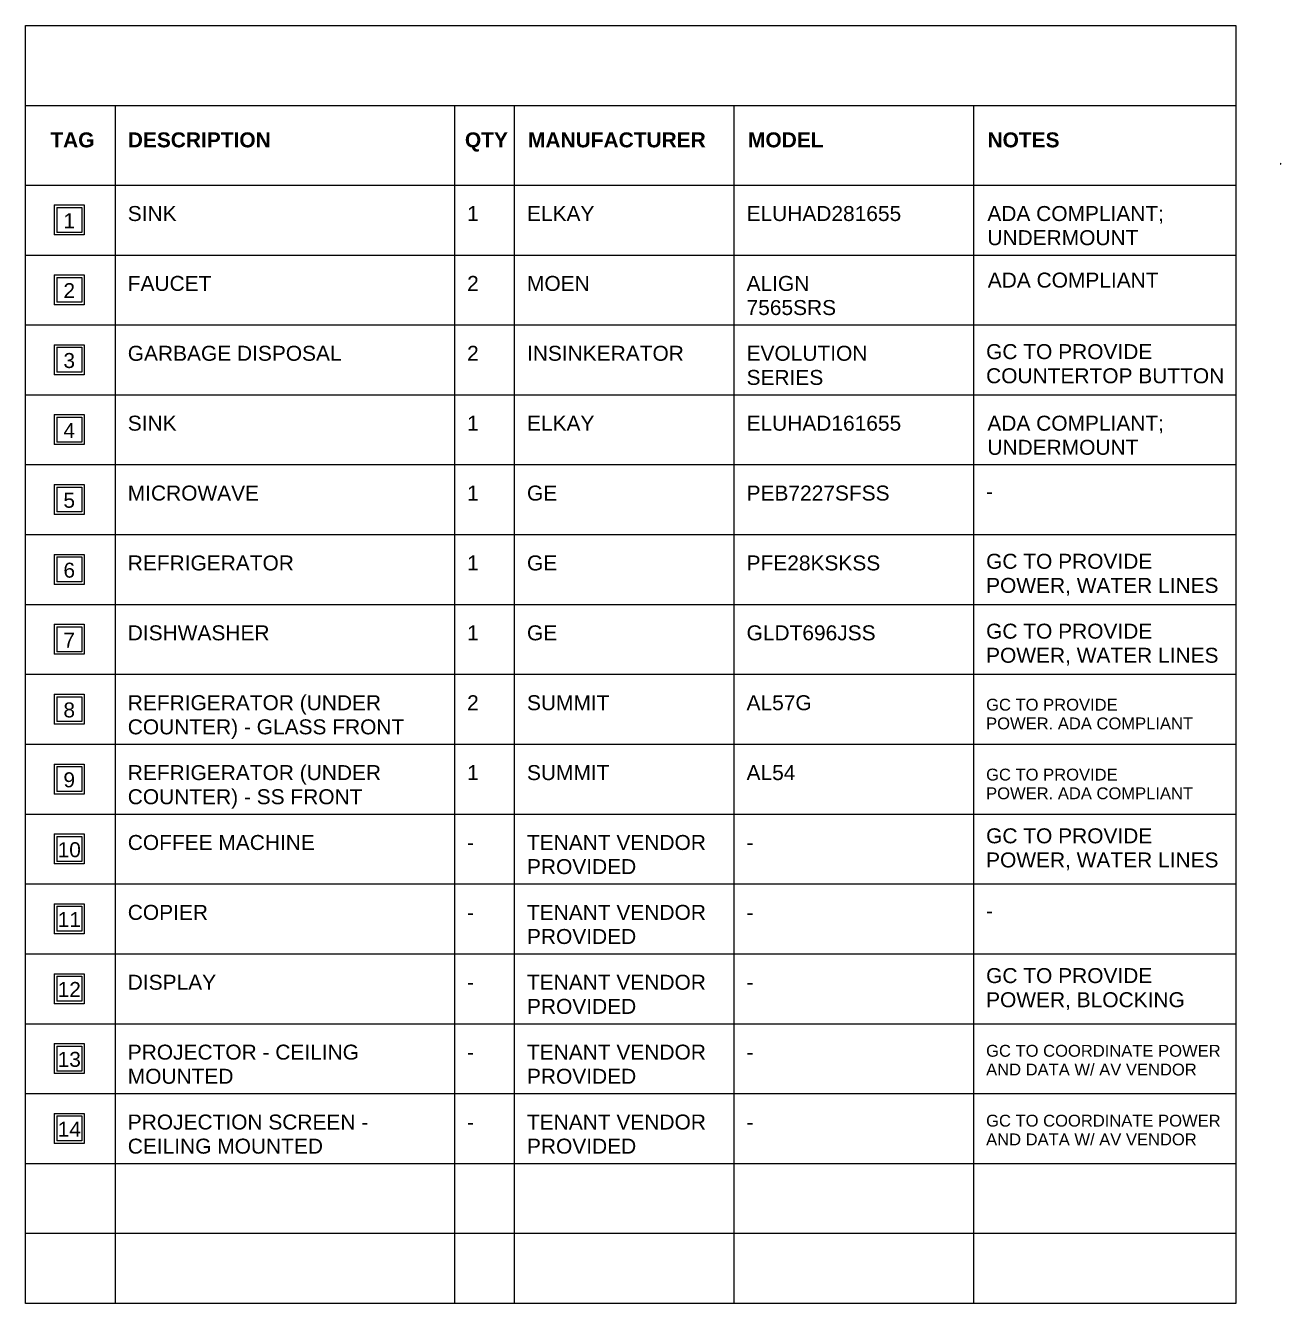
# Model space of a CAD drawing. Header units: inches. Extents: x 1 to 3921, y -2183 to 193.
# Drawn here: x 3166 to 3921, y -575 to 193 of the extents above; entities that cross this region are included whole.
import ezdxf

# ---------------------------------------------------------------- set-up
doc = ezdxf.new("R2010")
doc.units = ezdxf.units.IN
doc.header["$MEASUREMENT"] = 0
for name, color, linetype, lineweight in [('A-ANNO-NOTE', 131, 'Continuous', 20), ('A-DETL-THIN', 151, 'Continuous', 9), ('G-ANNO-TEXT', 231, 'Continuous', 9)]:
    doc.layers.add(name, color=color, linetype=linetype, lineweight=lineweight)
doc.styles.add('Arial_10', font='arial.ttf', dxfattribs={"height": 7.125})
doc.styles.add('Arial_7', font='arial.ttf', dxfattribs={"height": 9})
doc.styles.add('Arial_8', font='arial.ttf', dxfattribs={"height": 0.09375})
doc.styles.add('Arial_B', font='arialbd.ttf', dxfattribs={"height": 9})

# ---------------------------------------------------------------- blocks, each defined once
blk = doc.blocks.new('FORM Equipment_Fixture Tag - Square-214315-_A1006 - Equipment Legend')
at = {"layer": 'A-ANNO-NOTE'}
for p, q in [((18.76, 1.42), (36.76, 1.42)), ((18.76, 1.42), (36.76, 1.42)), ((18.76, 1.42), (36.76, 1.42)), ((18.76, 1.42), (18.76, -16.58)), ((36.76, 1.42), (36.76, -16.58)), ((20.26, -0.08), (20.26, -15.08)), ((20.26, -0.08), (35.26, -0.08)), ((35.26, -0.08), (35.26, -15.08)), ((35.26, -15.08), (20.26, -15.08)), ((36.76, -16.58), (18.76, -16.58))]:
    blk.add_line(p, q, dxfattribs=at)
blk = doc.blocks.new('FORM Keynote Tag - Default w_arrow-62346-_A1006 - Tel_Data_Elec Plan Keynotes')
at = {"layer": 'A-ANNO-NOTE'}
for p, q in [((41.36, 110.46), (41.3, 110.36)), ((41.3, 110.36), (41.36, 110.27)), ((41.36, 110.46), (41.46, 110.46)), ((41.36, 110.27), (41.46, 110.27)), ((41.52, 110.36), (41.46, 110.46)), ((41.46, 110.27), (41.52, 110.36))]:
    blk.add_line(p, q, dxfattribs=at)

msp = doc.modelspace()

# ---------------------------------------------------------------- linework, layer by layer
at = {"layer": 'A-DETL-THIN'}
for p, q in [((3166, 193.26), (3893.49, 193.26)), ((3166, -574.74), (3166, 193.26)), ((3893.49, 193.26), (3893.49, -574.74)), ((3166, 145.26), (3893.49, 145.26)), ((3220, -574.74), (3220, 145.26)), ((3424, -574.74), (3424, 145.26)), ((3460, -574.74), (3460, 145.26)), ((3592, -574.74), (3592, 145.26)), ((3736, -574.74), (3736, 145.26)), ((3166, 97.36), (3893.49, 97.36)), ((3166, 55.36), (3893.49, 55.36)), ((3166, 13.36), (3893.49, 13.36)), ((3166, -28.64), (3893.49, -28.64)), ((3166, -70.64), (3893.49, -70.64)), ((3166, -112.64), (3893.49, -112.64)), ((3166, -154.64), (3893.49, -154.64)), ((3166, -196.64), (3893.49, -196.64)), ((3166, -238.64), (3893.49, -238.64)), ((3166, -280.64), (3893.49, -280.64)), ((3166, -322.64), (3893.49, -322.64)), ((3166, -364.64), (3893.49, -364.64)), ((3166, -406.64), (3893.49, -406.64)), ((3166, -448.64), (3893.49, -448.64)), ((3166, -490.64), (3893.49, -490.64)), ((3166, -490.64), (3893.49, -490.64)), ((3893.49, -532.64), (3166, -532.64)), ((3893.49, -574.74), (3166, -574.74))]:
    msp.add_line(p, q, dxfattribs=at)

# ---------------------------------------------------------------- block references
at = {"layer": 'A-ANNO-NOTE'}
for name, p in [('FORM Keynote Tag - Default w_arrow-62346-_A1006 - Tel_Data_Elec Plan Keynotes', (3879.04, 0)), ('FORM Keynote Tag - Default w_arrow-62346-_A1006 - Tel_Data_Elec Plan Keynotes', (3879.04, -0.36)), ('FORM Equipment_Fixture Tag - Square-214315-_A1006 - Equipment Legend', (3164.52, 84)), ('FORM Equipment_Fixture Tag - Square-214315-_A1006 - Equipment Legend', (3164.52, 42)), ('FORM Equipment_Fixture Tag - Square-214315-_A1006 - Equipment Legend', (3164.52, 0)), ('FORM Equipment_Fixture Tag - Square-214315-_A1006 - Equipment Legend', (3164.52, -42)), ('FORM Equipment_Fixture Tag - Square-214315-_A1006 - Equipment Legend', (3164.52, -84)), ('FORM Equipment_Fixture Tag - Square-214315-_A1006 - Equipment Legend', (3164.52, -126)), ('FORM Equipment_Fixture Tag - Square-214315-_A1006 - Equipment Legend', (3164.52, -168)), ('FORM Equipment_Fixture Tag - Square-214315-_A1006 - Equipment Legend', (3164.52, -210)), ('FORM Equipment_Fixture Tag - Square-214315-_A1006 - Equipment Legend', (3164.52, -252)), ('FORM Equipment_Fixture Tag - Square-214315-_A1006 - Equipment Legend', (3164.52, -294)), ('FORM Equipment_Fixture Tag - Square-214315-_A1006 - Equipment Legend', (3164.52, -336)), ('FORM Equipment_Fixture Tag - Square-214315-_A1006 - Equipment Legend', (3164.52, -378)), ('FORM Equipment_Fixture Tag - Square-214315-_A1006 - Equipment Legend', (3164.52, -420)), ('FORM Equipment_Fixture Tag - Square-214315-_A1006 - Equipment Legend', (3164.52, -462))]:
    msp.add_blockref(name, p, dxfattribs=at)

# ---------------------------------------------------------------- texts
at = {"layer": 'A-ANNO-NOTE', "lineweight": 9, "attachment_point": 1}
for s, insert, char_height, width, style in [('2', (3920.42, 110.05), 0.0937, 0.0884, 'Arial_8'), ('1', (3920.42, 110.41), 0.0937, 0.0884, 'Arial_8'), ('1', (3188.76, 80.45), 9, 8.484, 'Arial_7'), ('2', (3188.76, 38.45), 9, 8.484, 'Arial_7'), ('3', (3188.76, -3.55), 9, 8.484, 'Arial_7'), ('4', (3188.76, -45.55), 9, 8.484, 'Arial_7'), ('5', (3188.76, -87.55), 9, 8.484, 'Arial_7'), ('6', (3188.76, -129.55), 9, 8.484, 'Arial_7'), ('7', (3188.76, -171.55), 9, 8.484, 'Arial_7'), ('8', (3188.76, -213.55), 9, 8.484, 'Arial_7'), ('9', (3188.76, -255.55), 9, 8.484, 'Arial_7'), ('10', (3185.27, -297.55), 9, 16.968, 'Arial_7'), ('11', (3185.27, -339.55), 9, 16.968, 'Arial_7'), ('12', (3185.27, -381.55), 9, 16.968, 'Arial_7'), ('13', (3185.27, -423.55), 9, 16.968, 'Arial_7'), ('14', (3185.27, -465.55), 9, 16.968, 'Arial_7')]:
    msp.add_mtext(s, dxfattribs=dict(at, insert=insert, char_height=char_height, width=width, style=style))
at = {"layer": 'G-ANNO-TEXT', "color": 7, "attachment_point": 1}
for s, insert, char_height, width, style in [('TAG', (3180.89, 129.06), 9, 32.421, 'Arial_B'), ('DESCRIPTION', (3227.47, 129.06), 9, 105.444, 'Arial_B'), ('QTY', (3430.13, 129.06), 9, 31.815, 'Arial_B'), ('MANUFACTURER', (3468.05, 129.06), 9, 130.896, 'Arial_B'), ('MODEL', (3600.31, 129.06), 9, 56.055, 'Arial_B'), ('NOTES', (3744.27, 129.06), 9, 53.631, 'Arial_B'), ('TEXT', (3920.65, 110.41), 0.0937, 0.4072, 'Arial_8'), ('TEXT', (3920.65, 110.05), 0.0937, 0.4072, 'Arial_8'), ('SINK', (3227.44, 84.79), 9, 35.754, 'Arial_7'), ('1', (3431.44, 84.79), 9, 8.484, 'Arial_7'), ('ELKAY', (3467.44, 84.79), 9, 49.389, 'Arial_7'), ('ELUHAD281655', (3599.44, 84.79), 9, 113.625, 'Arial_7'), ('ADA COMPLIANT; ', (3744.2, 84.79), 9, 134.532, 'Arial_7'), ('UNDERMOUNT', (3744.2, 70.29), 9, 112.11, 'Arial_7'), ('FAUCET', (3227.44, 42.79), 9, 61.812, 'Arial_7'), ('2', (3431.44, 42.79), 9, 8.484, 'Arial_7'), ('MOEN', (3467.44, 42.79), 9, 46.662, 'Arial_7'), ('ALIGN ', (3599.44, 42.79), 9, 50.298, 'Arial_7'), ('ADA COMPLIANT', (3744.44, 44.79), 9, 126.048, 'Arial_7'), ('7565SRS', (3599.44, 28.29), 9, 65.751, 'Arial_7'), ('GARBAGE DISPOSAL', (3227.44, 0.79), 9, 157.863, 'Arial_7'), ('2', (3431.44, 0.79), 9, 8.484, 'Arial_7'), ('INSINKERATOR', (3467.44, 0.79), 9, 115.443, 'Arial_7'), ('EVOLUTION ', (3599.44, 0.79), 9, 93.324, 'Arial_7'), ('GC TO PROVIDE ', (3743.44, 1.79), 9, 126.957, 'Arial_7'), ('SERIES', (3599.44, -13.71), 9, 56.358, 'Arial_7'), ('COUNTERTOP BUTTON', (3743.44, -12.71), 9, 176.346, 'Arial_7'), ('SINK', (3227.44, -41.21), 9, 35.754, 'Arial_7'), ('1', (3431.44, -41.21), 9, 8.484, 'Arial_7'), ('ELKAY', (3467.44, -41.21), 9, 49.389, 'Arial_7'), ('ELUHAD161655', (3599.44, -41.21), 9, 113.625, 'Arial_7'), ('ADA COMPLIANT; ', (3744.2, -41.21), 9, 134.532, 'Arial_7'), ('UNDERMOUNT', (3744.2, -55.71), 9, 112.11, 'Arial_7'), ('MICROWAVE', (3227.44, -83.21), 9, 97.566, 'Arial_7'), ('1', (3431.44, -83.21), 9, 8.484, 'Arial_7'), ('GE', (3467.44, -83.21), 9, 22.422, 'Arial_7'), ('PEB7227SFSS', (3599.44, -83.21), 9, 105.141, 'Arial_7'), ('-', (3743.44, -82.21), 9, 5.151, 'Arial_7'), ('REFRIGERATOR', (3227.44, -125.21), 9, 122.715, 'Arial_7'), ('1', (3431.44, -125.21), 9, 8.484, 'Arial_7'), ('GE', (3467.44, -125.21), 9, 22.422, 'Arial_7'), ('PFE28KSKSS', (3599.44, -125.21), 9, 98.475, 'Arial_7'), ('GC TO PROVIDE ', (3743.44, -124.21), 9, 126.957, 'Arial_7'), ('POWER, WATER LINES', (3743.44, -138.71), 9, 172.407, 'Arial_7'), ('DISHWASHER', (3227.44, -167.21), 9, 105.141, 'Arial_7'), ('1', (3431.44, -167.21), 9, 8.484, 'Arial_7'), ('GE', (3467.44, -167.21), 9, 22.422, 'Arial_7'), ('GLDT696JSS', (3599.44, -167.21), 9, 95.142, 'Arial_7'), ('GC TO PROVIDE ', (3743.44, -166.21), 9, 126.957, 'Arial_7'), ('POWER, WATER LINES', (3743.44, -180.71), 9, 172.407, 'Arial_7'), ('REFRIGERATOR (UNDER ', (3227.44, -209.21), 9, 191.496, 'Arial_7'), ('2', (3431.44, -209.21), 9, 8.484, 'Arial_7'), ('SUMMIT', (3467.44, -209.21), 9, 60.903, 'Arial_7'), ('AL57G', (3599.44, -209.21), 9, 47.874, 'Arial_7'), ('GC TO PROVIDE ', (3743.44, -211.34), 7.125, 99.384, 'Arial_10'), ('POWER. ADA COMPLIANT', (3743.44, -222.59), 7.125, 152.106, 'Arial_10'), ('COUNTER) - GLASS FRONT', (3227.44, -223.71), 9, 204.525, 'Arial_7'), ('REFRIGERATOR (UNDER ', (3227.44, -251.21), 9, 191.496, 'Arial_7'), ('1', (3431.44, -251.21), 9, 8.484, 'Arial_7'), ('SUMMIT', (3467.44, -251.21), 9, 60.903, 'Arial_7'), ('AL54', (3599.44, -251.21), 9, 35.754, 'Arial_7'), ('GC TO PROVIDE ', (3743.44, -253.34), 7.125, 99.384, 'Arial_10'), ('COUNTER) - SS FRONT', (3227.44, -265.71), 9, 173.619, 'Arial_7'), ('POWER. ADA COMPLIANT', (3743.44, -264.59), 7.125, 152.106, 'Arial_10'), ('GC TO PROVIDE ', (3743.44, -289.21), 9, 126.957, 'Arial_7'), ('COFFEE MACHINE', (3227.44, -293.21), 9, 138.168, 'Arial_7'), ('-', (3431.44, -293.21), 9, 5.151, 'Arial_7'), ('TENANT VENDOR ', (3467.44, -293.21), 9, 136.653, 'Arial_7'), ('-', (3599.44, -293.21), 9, 5.151, 'Arial_7'), ('POWER, WATER LINES', (3743.44, -303.71), 9, 172.407, 'Arial_7'), ('PROVIDED', (3467.44, -307.71), 9, 80.598, 'Arial_7'), ('COPIER', (3227.44, -335.21), 9, 59.085, 'Arial_7'), ('TENANT VENDOR ', (3467.44, -335.21), 9, 136.653, 'Arial_7'), ('-', (3431.44, -335.21), 9, 5.151, 'Arial_7'), ('-', (3599.44, -335.21), 9, 5.151, 'Arial_7'), ('-', (3743.44, -334.21), 9, 5.151, 'Arial_7'), ('PROVIDED', (3467.44, -349.71), 9, 80.598, 'Arial_7'), ('GC TO PROVIDE ', (3743.44, -373.21), 9, 126.957, 'Arial_7'), ('DISPLAY', (3227.44, -377.21), 9, 64.539, 'Arial_7'), ('-', (3431.44, -377.21), 9, 5.151, 'Arial_7'), ('TENANT VENDOR ', (3467.44, -377.21), 9, 136.653, 'Arial_7'), ('-', (3599.44, -377.21), 9, 5.151, 'Arial_7'), ('PROVIDED', (3467.44, -391.71), 9, 80.598, 'Arial_7'), ('POWER, BLOCKING', (3743.44, -387.71), 9, 147.258, 'Arial_7'), ('PROJECTOR - CEILING ', (3227.44, -419.21), 9, 174.831, 'Arial_7'), ('TENANT VENDOR ', (3467.44, -419.21), 9, 136.653, 'Arial_7'), ('GC TO COORDINATE POWER ', (3743.44, -419.34), 7.125, 175.437, 'Arial_10'), ('-', (3431.44, -419.21), 9, 5.151, 'Arial_7'), ('-', (3599.44, -419.21), 9, 5.151, 'Arial_7'), ('MOUNTED', (3227.44, -433.71), 9, 78.477, 'Arial_7'), ('PROVIDED', (3467.44, -433.71), 9, 80.598, 'Arial_7'), ('AND DATA W/ AV VENDOR', (3743.44, -430.59), 7.125, 155.439, 'Arial_10'), ('PROJECTION SCREEN - ', (3227.44, -461.21), 9, 182.103, 'Arial_7'), ('-', (3431.44, -461.21), 9, 5.151, 'Arial_7'), ('TENANT VENDOR ', (3467.44, -461.21), 9, 136.653, 'Arial_7'), ('-', (3599.44, -461.21), 9, 5.151, 'Arial_7'), ('GC TO COORDINATE POWER ', (3743.44, -461.34), 7.125, 175.437, 'Arial_10'), ('CEILING MOUNTED', (3227.44, -475.71), 9, 143.925, 'Arial_7'), ('PROVIDED', (3467.44, -475.71), 9, 80.598, 'Arial_7'), ('AND DATA W/ AV VENDOR', (3743.44, -472.59), 7.125, 155.439, 'Arial_10')]:
    msp.add_mtext(s, dxfattribs=dict(at, insert=insert, char_height=char_height, width=width, style=style))

doc.saveas('drawing.dxf')
